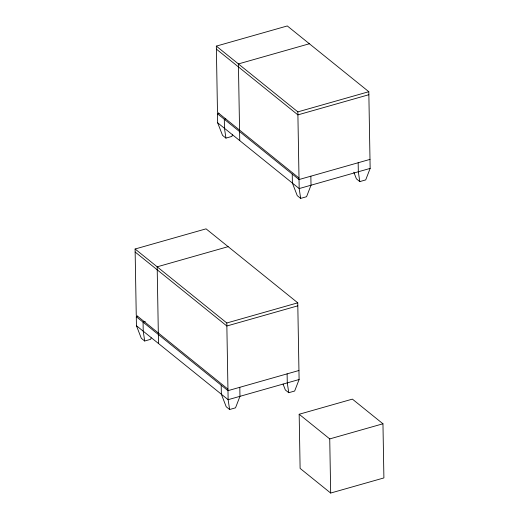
<?xml version="1.0" encoding="UTF-8"?>
<svg xmlns="http://www.w3.org/2000/svg" width="519" height="519" viewBox="0 0 519 519"><rect width="100%" height="100%" fill="white"/><g stroke="black" fill="none" stroke-linecap="round" stroke-linejoin="round"><path stroke-width="0.78" d="M151.165 337.895L150.607 339.329L144.697 341.009L141.298 338.271L136.432 325.711L136.276 316.687L137.756 316.266M232.681 134.278L231.844 136.432L225.934 138.112L222.534 135.375L217.669 122.815L217.513 113.791L218.992 113.369M299.002 178.043L217.487 112.286L216.332 46.113L287.299 25.95L368.814 91.707L370.151 168.409L365.707 179.905L359.79 181.592L356.397 178.847L353.822 172.198M227.958 389.159L136.25 315.182L135.096 249.01L206.056 228.847L297.763 302.824L299.106 379.525L294.656 391.021L288.746 392.701L285.346 389.964L283.056 384.054M309.376 43.758L238.409 63.928L239.752 140.623M225.784 118.851L224.305 119.273L224.468 128.297L225.934 138.112M216.332 46.113L297.848 111.877L368.814 91.707M368.866 94.718L297.9 114.881L216.384 49.123M369.995 159.385L299.028 179.548L217.513 113.791M370.151 168.409L299.191 188.572L217.669 122.815M292.236 174.066L292.392 183.09L297.257 195.657L300.657 198.394L306.567 196.714L311.017 185.212L310.855 176.188M228.139 246.655L157.173 266.824L158.509 343.52M145.288 321.533L143.069 322.169L143.225 331.187L144.697 341.009M135.096 249.01L226.803 322.987L297.763 302.824M297.815 305.834L226.855 325.997L135.148 252.02M298.944 370.501L227.984 390.664L136.276 316.687M299.106 379.525L228.139 399.688L136.432 325.711M221.191 385.182L221.347 394.206L226.213 406.766L229.606 409.51L235.522 407.83L239.966 396.328L239.81 387.304M299.171 414.253L352.388 399.124L382.957 423.783L383.904 477.928L330.681 493.05L300.112 468.391L299.171 414.253L329.734 438.912L330.681 493.05M329.734 438.912L382.957 423.783M359.79 181.592L358.324 171.77L358.168 162.745M300.657 198.394L299.191 188.572L297.848 111.877M288.746 392.701L287.279 382.886L287.117 373.862M229.606 409.51L228.139 399.688L226.803 322.987"/></g></svg>
